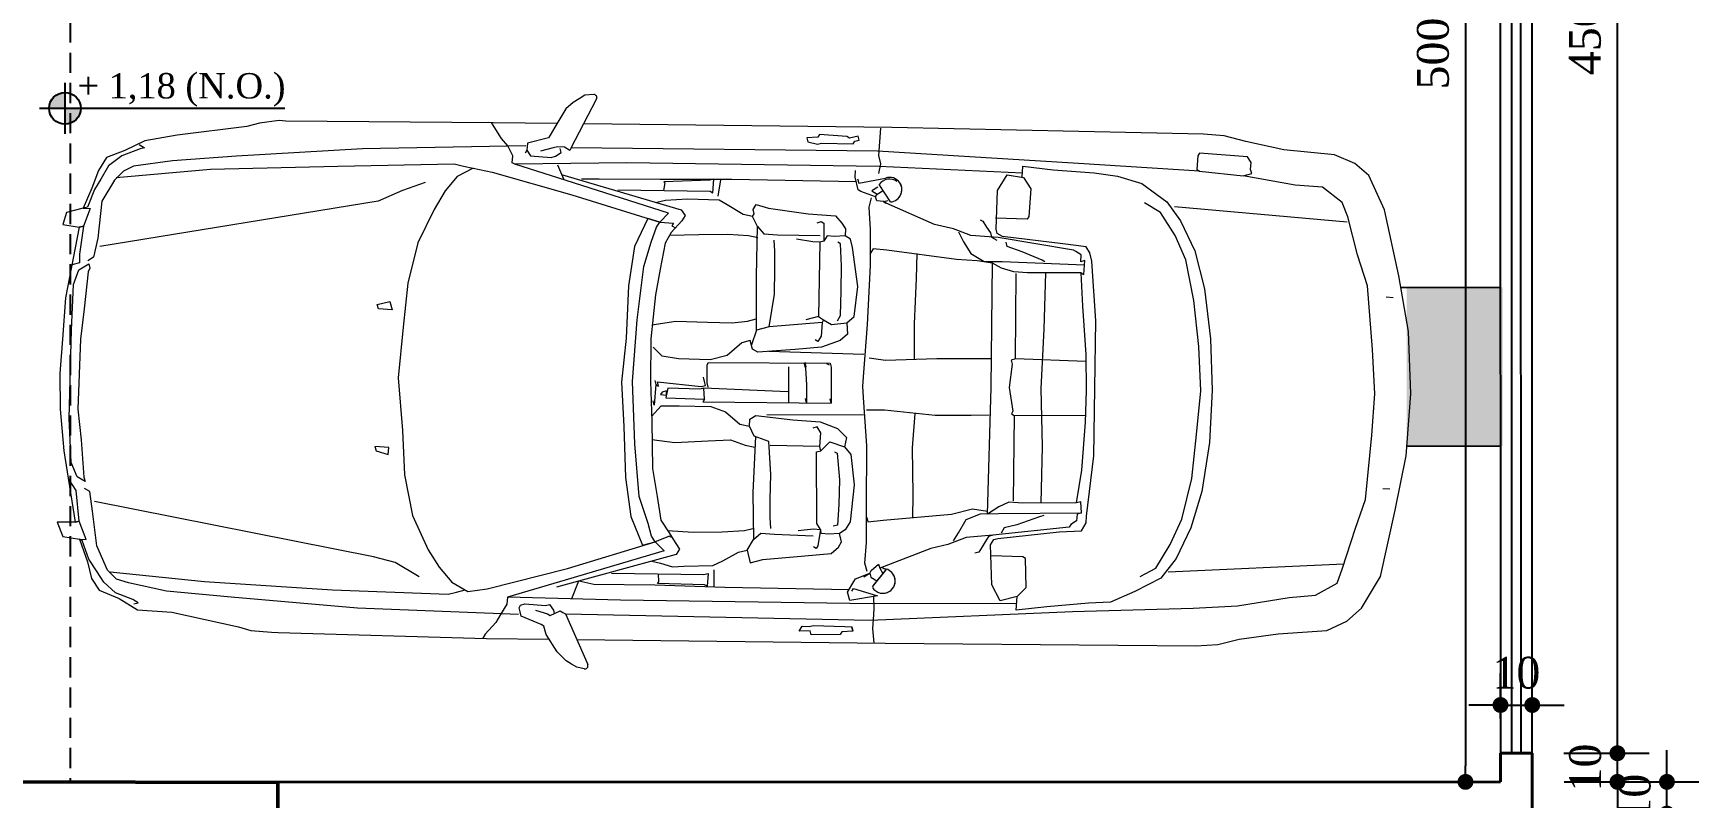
# Model space of a CAD drawing. Header units: millimetres. Extents: x 103208 to 171806, y -164 to 10038.
# Drawn here: x 109542 to 110066, y 6944 to 7185 of the extents above; entities that cross this region are included whole.
import ezdxf

# ---------------------------------------------------------------- set-up
doc = ezdxf.new("R2010")
doc.units = ezdxf.units.MM
doc.linetypes.add('HIDDEN', pattern=[9.525, 6.35, -3.175])
for name, color, linetype in [('ACESSORIOS', 2, 'Continuous'), ('Hachuria - Moveis', 1, 'Continuous'), ('PN010', 1, 'Continuous'), ('Projeção Janela - Viga', 1, 'HIDDEN'), ('Texto', 2, 'Continuous')]:
    doc.layers.add(name, color=color, linetype=linetype)
for name, color, linetype, lineweight in [('Parede Baixa', 5, 'Continuous', 50), ('Parede Corte', 4, 'Continuous', 40), ('Portas - Janelas', 2, 'Continuous', 20), ('Vaga', 184, 'Continuous', 13)]:
    doc.layers.add(name, color=color, linetype=linetype, lineweight=lineweight)
doc.styles.add('Valéria', font='romantic.ttf', dxfattribs={"height": 10})
doc.dimstyles.new('Cota - 50', dxfattribs={"dimtxt": 10, "dimasz": 5, "dimexe": 10, "dimexo": 20, "dimgap": 5, "dimtad": 1, "dimtxsty": 'Valéria', "dimblk": 'DOT', "dimcen": 0, "dimclrd": 12, "dimclre": 12, "dimclrt": 2, "dimazin": 2, "dimtfac": 1, "dimtix": 1, "dimtmove": 0, "dimatfit": 3, "dimldrblk": 'DOT', "dimfxl": 1, "dimarcsym": 0})

# ---------------------------------------------------------------- blocks, each defined once
blk = doc.blocks.new('_Dot')
at = {"color": 0, "linetype": 'ByBlock', "lineweight": -2}
blk.add_line((-0.5, 0), (-1, 0), dxfattribs=at)
at = {"color": 0, "linetype": 'ByBlock', "const_width": 0.5}
blk.add_lwpolyline([(-0.25, 0, 1), (0.25, 0, 1)], format="xyb", close=True, dxfattribs=at)
blk = doc.blocks.new('*D1140')
at = {"color": 12, "lineweight": -2, "transparency": 16777216}
for p, q in [((110056.35, 6954.45), (110056.35, 6959.45)), ((110023.94, 6949.45), (110066.35, 6949.45)), ((110056.35, 6939.45), (110056.35, 6949.45)), ((110023.98, 6939.45), (110066.35, 6939.45)), ((110056.35, 6934.45), (110056.35, 6929.45))]:
    blk.add_line(p, q, dxfattribs=at)
at = {"layer": 'Defpoints', "color": 0, "transparency": 16777216}
for p in [(110003.94, 6949.45), (110056.35, 6949.45), (110003.98, 6939.45, -1.04)]:
    blk.add_point(p, dxfattribs=at)
at = {"color": 12, "lineweight": -2, "transparency": 16777216, "xscale": 5, "yscale": 5, "zscale": 5}
for p, rotation in [((110056.35, 6949.45), 270), ((110056.35, 6939.45), 90)]:
    blk.add_blockref('_Dot', p, dxfattribs=dict(at, rotation=rotation))
at = {"color": 2, "transparency": 16777216, "insert": (110046.24, 6944.45), "char_height": 10, "attachment_point": 5, "rotation": 90, "style": 'Valéria'}
blk.add_mtext('10', dxfattribs=at)
blk = doc.blocks.new('*D1141')
at = {"color": 12, "lineweight": -2, "transparency": 16777216}
for p, q in [((110040.76, 6963.47), (110040.76, 6968.47)), ((110023.93, 6958.47), (110050.76, 6958.47)), ((110040.76, 6949.45), (110040.76, 6958.47)), ((110023.94, 6949.45), (110050.76, 6949.45)), ((110040.76, 6944.45), (110040.76, 6939.45))]:
    blk.add_line(p, q, dxfattribs=at)
at = {"layer": 'Defpoints', "color": 0, "transparency": 16777216}
for p in [(110003.93, 6958.47), (110040.76, 6958.47), (110003.94, 6949.45)]:
    blk.add_point(p, dxfattribs=at)
at = {"color": 12, "lineweight": -2, "transparency": 16777216, "xscale": 5, "yscale": 5, "zscale": 5}
for p, rotation in [((110040.76, 6958.47), 270), ((110040.76, 6949.45), 90)]:
    blk.add_blockref('_Dot', p, dxfattribs=dict(at, rotation=rotation))
at = {"color": 2, "transparency": 16777216, "insert": (110030.65, 6953.96), "char_height": 10, "attachment_point": 5, "rotation": 90, "style": 'Valéria'}
blk.add_mtext('10', dxfattribs=at)
blk = doc.blocks.new('*D1142')
at = {"color": 12, "lineweight": -2, "transparency": 16777216}
for p, q in [((110033.8, 7408.49), (110050.76, 7408.49)), ((110040.76, 6963.47), (110040.76, 7403.49)), ((110023.93, 6958.47), (110050.76, 6958.47))]:
    blk.add_line(p, q, dxfattribs=at)
at = {"layer": 'Defpoints', "color": 0, "transparency": 16777216}
for p in [(110013.8, 7408.49), (110040.76, 7408.49), (110003.93, 6958.47)]:
    blk.add_point(p, dxfattribs=at)
at = {"color": 12, "lineweight": -2, "transparency": 16777216, "xscale": 5, "yscale": 5, "zscale": 5}
for p, rotation in [((110040.76, 7408.49), 90), ((110040.76, 6958.47), 270)]:
    blk.add_blockref('_Dot', p, dxfattribs=dict(at, rotation=rotation))
at = {"color": 2, "transparency": 16777216, "insert": (110030.57, 7183.48), "char_height": 10, "attachment_point": 5, "rotation": 90, "style": 'Valéria'}
blk.add_mtext('450', dxfattribs=at)
blk = doc.blocks.new('*D1108')
at = {"color": 12, "lineweight": -2, "transparency": 16777216}
for p, q in [((110003.94, 6969.45), (110003.94, 6983.67)), ((110013.94, 6969.46), (110013.94, 6983.67)), ((109998.94, 6973.67), (109993.94, 6973.67)), ((110003.94, 6973.67), (110013.94, 6973.67)), ((110018.94, 6973.67), (110023.94, 6973.67))]:
    blk.add_line(p, q, dxfattribs=at)
at = {"layer": 'Defpoints', "color": 0, "transparency": 16777216}
for p in [(110013.94, 6973.67), (110003.94, 6949.45), (110013.94, 6949.46, -236.71)]:
    blk.add_point(p, dxfattribs=at)
at = {"color": 12, "lineweight": -2, "transparency": 16777216, "xscale": 5, "yscale": 5, "zscale": 5}
blk.add_blockref('_Dot', (110003.94, 6973.67), dxfattribs=at)
at = {"color": 12, "lineweight": -2, "transparency": 16777216, "xscale": 5, "yscale": 5, "zscale": 5, "rotation": 180}
blk.add_blockref('_Dot', (110013.94, 6973.67), dxfattribs=at)
at = {"color": 2, "transparency": 16777216, "insert": (110008.94, 6983.78), "char_height": 10, "attachment_point": 5, "style": 'Valéria'}
blk.add_mtext('10', dxfattribs=at)
blk = doc.blocks.new('Audi A4 Cab dessus')
at = {"color": 0, "linetype": 'Continuous', "flags": 128}
for points in [[(0.841, -0.23), (0.8417, 0.7715), (0.838, 1.7799), (0.8336, 1.8519), (0.8155, 1.9203), (0.7966, 2.0469), (0.7841, 2.2046), (0.7524, 2.2693), (0.7105, 2.3167), (0.6068, 2.377), (0.3901, 2.4221), (0.2129, 2.4556), (0.0121, 2.4683), (-0.1902, 2.4586), (-0.3715, 2.4252), (-0.5852, 2.3759), (-0.696, 2.3247), (-0.7348, 2.2778), (-0.7613, 2.2123), (-0.7762, 2.0474), (-0.8019, 1.9236), (-0.8198, 1.853), (-0.824, 1.7861), (-0.834, 0.774), (-0.8347, -0.2263)], [(-0.3024, 2.385), (-0.301, 2.4073)], [(0.3203, 2.3816), (0.3217, 2.404)], [(0.7584, -0.2673), (0.7669, 0.7224), (0.7321, 1.3788), (0.7164, 1.7697), (0.7075, 1.9136), (0.6778, 2.0813), (0.6697, 2.1669), (0.6293, 2.2367), (0.5811, 2.2532), (0.4536, 2.2926), (0.3571, 2.3256), (0.1476, 2.3432), (0.0137, 2.3517), (-0.1303, 2.3428), (-0.3375, 2.3245), (-0.4383, 2.2905), (-0.5613, 2.2579), (-0.6073, 2.2384), (-0.6562, 2.1743), (-0.6618, 2.085), (-0.6903, 1.9165)], [(-0.5878, 1.695), (-0.5448, 2.256)], [(0.5992, 1.6874), (0.5666, 2.2577)], [(-0.6777, 1.1988), (-0.713, 1.201), (-0.7024, 1.2989), (-0.6939, 1.4328), (-0.6847, 1.5084), (-0.6618, 1.5876), (-0.6029, 1.6691), (-0.5418, 1.7145), (-0.4447, 1.7622), (-0.3216, 1.7947), (-0.159, 1.8159), (0.0073, 1.8233), (0.1772, 1.8171), (0.337, 1.7936), (0.4558, 1.7592), (0.556, 1.7126), (0.6201, 1.6637), (0.6641, 1.5803), (0.6995, 1.5019), (0.704, 1.4299), (0.7178, 1.2946), (0.7295, 1.1953), (0.6849, 1.1981), (0.6994, 1.1434), (0.6483, 1.1153), (0.518, 1.11), (0.5007, 1.1201), (0.4971, 1.1337), (0.4738, 1.3324), (0.4693, 1.4044), (0.4434, 1.4194), (0.4211, 1.4208), (0.2253, 1.4421), (0.0057, 1.4425), (-0.2138, 1.4429), (-0.4074, 1.4282), (-0.4348, 1.421), (-0.4535, 1.4087), (-0.4627, 1.3331), (-0.484, 1.1373), (-0.4941, 1.12), (-0.5077, 1.1164), (-0.633, 1.1198), (-0.6849, 1.1499), (-0.677, 1.2032), (-0.6396, 1.2278), (-0.5504, 1.2221), (-0.5417, 1.2171), (-0.5437, 1.1142)], [(0.6159, 1.5968), (0.5877, 1.6478), (0.5099, 1.6931), (0.4271, 1.7297), (0.2946, 1.7604), (0.1521, 1.7739), (0.0095, 1.7873), (-0.1344, 1.7785), (-0.2834, 1.761), (-0.4151, 1.7334), (-0.4935, 1.698), (-0.5683, 1.649), (-0.5984, 1.5971)], [(-0.7038, 1.774), (-0.7241, 1.3809), (-0.7562, 0.7287), (-0.7561, -0.266), (-0.7475, -0.2711), (-0.7575, -0.2884), (-0.7589, -0.3107), (-0.7553, -0.3243), (-0.7445, -0.3654)], [(-0.3692, 1.3944), (-0.3642, 1.4031), (-0.4088, 1.4059), (-0.4052, 1.3922), (-0.4275, 1.3936), (-0.4376, 1.3763), (-0.4426, 1.3677), (-0.4804, 1.1236), (-0.486, 1.0344), (-0.5075, 0.9775), (-0.5204, 0.9155), (-0.5885, 0.7585)], [(0.3787, 1.3877), (0.2721, 1.4033), (0.1159, 1.4132), (0.013, 1.4152), (-0.1036, 1.4136), (-0.2613, 1.4011), (-0.3692, 1.3944), (-0.3668, 1.2195), (-0.3696, 1.1749), (-0.3811, 1.1353), (-0.3967, 1.1058), (-0.404, 1.0561), (-0.4082, 0.9891), (-0.4359, 0.7623), (-0.4387, 0.7177), (-0.4215, 0.7077)], [(-0.0813, 1.4122), (-0.0867, 1.184), (-0.0831, 1.1703), (-0.0695, 1.1739), (0.0061, 1.1647), (0.0831, 1.1777), (0.0918, 1.1727), (0.0968, 1.1814), (0.3747, 1.1818)], [(0.0968, 1.1814), (0.0936, 1.4146)], [(-0.4975, 0.9947), (-0.4651, 1.0106), (-0.4277, 1.0352), (-0.4026, 1.0784), (-0.4034, 1.1367), (-0.3953, 1.405)], [(0.411, 1.4035), (0.375, 1.4013), (0.3787, 1.3877), (0.3811, 1.2128), (0.3783, 1.1681), (0.3942, 1.1358), (0.4187, 1.0984), (0.007, 1.1064), (-0.3967, 1.1058)], [(0.506, 0.9898), (0.48, 1.0049), (0.4368, 1.03), (0.4173, 1.076), (0.4165, 1.1343), (0.411, 1.4035), (0.4147, 1.3899), (0.437, 1.3885), (0.4492, 1.3698), (0.4579, 1.3648), (0.4871, 1.1165), (0.4907, 1.1028), (0.508, 1.0927), (0.5253, 1.0827), (0.5425, 1.0726), (0.5462, 1.059)], [(-0.4036, 1.2756), (-0.4086, 1.267), (-0.4352, 1.2014), (-0.4516, 1.1532), (-0.4653, 1.1496)], [(-0.3676, 1.2778), (-0.1841, 1.2752), (0.0081, 1.2676), (0.1967, 1.2737), (0.3803, 1.2711)], [(0.4213, 1.2819), (0.4249, 1.2682), (0.4517, 1.1949), (0.4625, 1.1539), (0.4798, 1.1438)], [(-0.6907, 1.1996), (-0.7065, 0.7346), (-0.7089, -0.0853), (-0.7004, -0.4488)], [(0.6849, 1.1981), (0.6553, 1.2268), (0.561, 1.2238), (0.556, 1.2152), (0.554, 1.1122)], [(0.7072, 1.1967), (0.7137, 0.7303), (0.7113, -0.0896), (0.7061, -0.4567)], [(-0.0867, 1.184), (-0.3646, 1.1835)], [(-0.5379, 1.0645), (-0.5329, 1.0732), (-0.5142, 1.0854), (-0.4955, 1.0977), (-0.4818, 1.1013), (-0.4717, 1.1186)], [(-0.0853, 0.7089), (-0.0775, 0.7622), (-0.0849, 0.9284), (-0.0865, 1.045), (-0.0873, 1.1033)], [(0.0846, 0.7027), (0.0838, 0.761), (0.0986, 0.9258), (0.097, 1.0424), (0.0962, 1.1007)], [(0.4344, 0.7075), (0.4481, 0.7111), (0.4422, 0.7608), (0.4203, 0.9818), (0.4022, 1.0501), (0.4093, 1.0985)], [(0.4871, 1.1165), (0.4951, 1.0308), (0.5182, 0.9711), (0.5327, 0.9164), (0.5985, 0.751)], [(-0.0805, 0.8565), (-0.1971, 0.8548), (-0.3447, 0.8597), (-0.4253, 0.8603)], [(0.0944, 0.8589), (0.206, 0.8519), (0.3586, 0.8557), (0.4329, 0.8551)], [(-0.5921, 0.7722), (-0.6482, 0.7354)], [(-0.5936, 0.7499), (-0.5972, 0.7635)], [(0.6266, 0.6999), (0.6143, 0.7186), (0.6057, 0.7236), (0.5848, 0.7473), (0.5985, 0.751), (0.6147, 0.7616)], [(0.5947, 0.7575), (0.5997, 0.7661)], [(0.5999, 0.7733), (0.6554, 0.7295)], [(0.6033, 0.7706), (0.6588, 0.7268)], [(-0.6842, 0.7332), (-0.7152, 0.7396), (-0.7425, 0.7324), (-0.7872, 0.7352), (-0.8318, 0.738)], [(-0.5936, 0.7499), (-0.595, 0.7275), (-0.6086, 0.7239), (-0.6251, 0.6757), (-0.6301, 0.667), (-0.6711, 0.6562), (-0.6935, 0.6576)], [(-0.6661, 0.6648), (-0.6525, 0.6684), (-0.6697, 0.7553)], [(-0.6396, 0.7304), (-0.6273, 0.7117), (-0.6173, 0.729)], [(-0.6086, 0.7239), (-0.6173, 0.729), (-0.6295, 0.7477)], [(0.6093, 0.7099), (0.582, 0.7027), (0.515, 0.7069), (0.3984, 0.7053), (0.2012, 0.7043), (0.0436, 0.6918), (0.0076, 0.6896), (-0.037, 0.6924), (-0.1933, 0.7022), (-0.3855, 0.7099), (-0.5021, 0.7083), (-0.574, 0.7038), (-0.605, 0.7103)], [(0.6735, 0.6611), (0.6648, 0.6661), (0.6877, 0.7453), (0.7044, 0.6547), (0.6771, 0.6474), (0.6425, 0.6675), (0.6339, 0.6726), (0.6143, 0.7186), (0.628, 0.7222), (0.6395, 0.742)], [(0.6914, 0.7317), (0.7273, 0.7339), (0.7497, 0.7325), (0.7943, 0.7297), (0.8417, 0.7352)], [(-0.6554, -0.2321), (-0.6562, -0.1738), (-0.6572, 0.0235), (-0.6605, 0.2567), (-0.6575, 0.6598)], [(-0.1975, 0.6353), (-0.2184, 0.659), (-0.3163, 0.6697), (-0.443, 0.6508), (-0.4703, 0.6435), (-0.4804, 0.6262), (-0.4781, 0.5902), (-0.4795, 0.5679), (-0.4623, 0.5579)], [(-0.0953, 0.6916), (-0.1014, 0.3828)], [(0.1019, 0.6926), (0.1045, 0.3788)], [(0.4787, 0.4852), (0.4728, 0.5348), (0.4742, 0.5571), (0.4555, 0.5449), (0.2223, 0.5416), (0.2187, 0.5553), (0.1891, 0.5841), (0.2056, 0.6323), (0.2293, 0.6532), (0.3287, 0.6649), (0.4489, 0.6528), (0.4748, 0.6378), (0.4871, 0.6191)], [(0.6508, -0.2254), (0.6611, -0.1761), (0.66, 0.0212), (0.6655, 0.2493), (0.6684, 0.6525)], [(0.8037, 0.6663), (0.7901, 0.6627)], [(-0.1981, 0.5547), (-0.182, 0.3834), (-0.1711, 0.3424), (-0.346, 0.3399), (-0.5073, 0.3411), (-0.5396, 0.3253), (-0.5483, 0.3303), (-0.562, 0.3267), (-0.5792, 0.3367), (-0.5678, 0.3763), (-0.5507, 0.5052), (-0.5451, 0.5945), (-0.5214, 0.6154), (-0.5027, 0.6276), (-0.4804, 0.6262)], [(-0.2039, 0.6043), (-0.2212, 0.6144), (-0.3018, 0.615), (-0.3824, 0.6156), (-0.4544, 0.6112), (-0.4594, 0.6025)], [(-0.4586, 0.5442), (-0.2168, 0.5424), (-0.2067, 0.5597), (-0.1916, 0.5856), (-0.1975, 0.6353), (-0.1615, 0.6375), (-0.1406, 0.6138), (-0.1175, 0.5541), (-0.1094, 0.4684), (-0.0991, 0.3468), (-0.1092, 0.3295), (-0.1365, 0.3223), (-0.1293, 0.2949), (-0.0875, 0.2475), (-0.073, 0.1928), (-0.075, 0.0899), (-0.0828, 0.0366), (-0.1116, 0.007)], [(0.473, 0.3959), (0.437, 0.3937), (0.3787, 0.3929), (0.2981, 0.3935), (0.1902, 0.3868), (0.1737, 0.3386), (0.1413, 0.3227), (0.119, 0.3241), (0.1067, 0.3428), (0.1188, 0.463), (0.1244, 0.5523), (0.1459, 0.6092), (0.1747, 0.6387), (0.2056, 0.6323)], [(0.2215, 0.5999), (0.2265, 0.6086), (0.3122, 0.6166), (0.3928, 0.616), (0.4598, 0.6118), (0.4634, 0.5982)], [(0.5444, 0.3197), (0.5581, 0.3233), (0.5854, 0.3306), (0.5746, 0.3716), (0.5607, 0.5069), (0.5526, 0.5925), (0.5317, 0.6163), (0.5144, 0.6263), (0.4871, 0.6191), (0.4893, 0.5831), (0.4879, 0.5608), (0.4742, 0.5571), (0.5275, 0.5493), (0.5362, 0.5443), (0.5311, 0.5356)], [(-0.522, 0.5347), (-0.5256, 0.5484), (-0.5206, 0.5571), (-0.4623, 0.5579), (-0.4586, 0.5442), (-0.46, 0.5219), (-0.4679, 0.4686)], [(-0.5073, 0.3411), (-0.4835, 0.3621), (-0.4807, 0.4067), (-0.4809, 0.5456)], [(-0.2168, 0.5424), (-0.2059, 0.5014)], [(-0.2067, 0.5597), (-0.1981, 0.5547), (-0.1534, 0.5519), (-0.1361, 0.5418)], [(-0.1359, 0.542), (-0.1409, 0.5334)], [(0.0163, 0.1872), (0.0026, 0.1836), (-0.0557, 0.1827), (-0.0643, 0.1878), (-0.0664, 0.5822), (-0.0527, 0.5859), (0.0056, 0.5867), (0.0639, 0.5875), (0.0502, 0.5838)], [(-0.0593, 0.5807), (-0.0643, 0.5721)], [(0.0559, 0.1757), (0.0645, 0.1707), (0.0639, 0.5875)], [(0.205, 0.5517), (0.1604, 0.5545), (0.1417, 0.5422), (0.1453, 0.5286)], [(0.2187, 0.5553), (0.205, 0.5517), (0.2038, 0.3905)], [(-0.0533, 0.5052), (-0.067, 0.5016), (0.005, 0.506), (0.0633, 0.5068)], [(-0.0637, 0.4982), (-0.05, 0.5018)], [(0.5837, 0.0112), (0.5895, 0.039), (0.6009, 0.0787), (0.5987, 0.1146), (0.5957, 0.2089), (0.5798, 0.2413), (0.5517, 0.2924), (0.5444, 0.3197), (0.5098, 0.3398), (0.4889, 0.3635), (0.4917, 0.4082), (0.4951, 0.5334)], [(-0.0525, 0.4469), (0.0641, 0.4485)], [(0.0281, 0.4463), (0.0199, 0.1735)], [(-0.182, 0.3834), (-0.2885, 0.3991), (-0.3692, 0.3997), (-0.4275, 0.3988), (-0.4634, 0.3966)], [(-0.5396, 0.3253), (-0.5461, 0.2943), (-0.5762, 0.2424), (-0.5913, 0.2165), (-0.5933, 0.1135), (-0.5911, 0.0776), (-0.5889, 0.0416), (-0.5816, 0.0142)], [(-0.4759, 0.0569), (-0.4789, 0.1512), (-0.4819, 0.2454), (-0.4777, 0.3124), (-0.4713, 0.3434)], [(-0.1836, 0.0026), (-0.1966, 0.0796), (-0.1946, 0.1825), (-0.194, 0.2632), (-0.1999, 0.3128), (-0.2071, 0.3402)], [(-0.1711, 0.3424), (-0.1229, 0.3259)], [(0.1753, 0.3432), (0.3572, 0.336), (0.5098, 0.3398)], [(0.1886, 0.006), (0.1978, 0.0816), (0.1912, 0.1896), (0.1868, 0.2616), (0.2032, 0.3098), (0.2097, 0.3408)], [(0.4833, 0.0603), (0.4885, 0.144), (0.4855, 0.2383), (0.4811, 0.3103), (0.4738, 0.3376)], [(0.1133, 0.0046), (0.0784, 0.0354), (0.0776, 0.0937), (0.0796, 0.1966), (0.0961, 0.2449), (0.1349, 0.2917), (0.1413, 0.3227)], [(-0.605, 0.2129), (-0.6582, 0.2207)], [(-0.621, -0.1132), (-0.62, 0.1869), (-0.615, 0.1956), (-0.6597, 0.1984), (-0.656, 0.1847), (-0.6488, 0.0354), (-0.6454, 0.0386), (-0.6205, 0.035)], [(0.0101, 0.0173), (0.0151, 0.0259), (0.0014, 0.0223), (0.0149, 0.1649), (0.0112, 0.1785), (-0.0024, 0.1749), (-0.0161, 0.1713)], [(0.6094, 0.2126), (0.6646, 0.2133)], [(0.6243, -0.12), (0.6252, 0.1802), (0.6216, 0.1939), (0.6632, 0.191), (0.6582, 0.1824), (0.6559, 0.0297), (0.6503, 0.0347), (0.6248, 0.0329)], [(-0.6683, -0.294), (-0.5587, 0.0934), (-0.54, 0.1057), (-0.5227, 0.0957), (-0.4845, 0.0619), (-0.4499, 0.0418), (-0.3657, 0.0275), (-0.2815, 0.0132), (-0.1389, -0.0002), (0, 0), (0.1303, 0.0052), (0.2829, 0.0091), (0.3735, 0.0258), (0.4505, 0.0388), (0.4879, 0.0634), (0.5253, 0.0879), (0.544, 0.1002), (0.5613, 0.0901), (0.6713, -0.2977)], [(0.5066, 0.0756), (0.5039, 0.07), (0.5016, 0.067), (0.5211, 0.0209), (0.5024, 0.0087), (0.4614, -0.0022), (0.3744, -0.0325), (0.2031, -0.0486), (0.0008, -0.0583), (-0.2, -0.0457), (-0.3735, -0.0258), (-0.4528, -0.0028), (-0.501, 0.0136), (-0.5183, 0.0237), (-0.5155, 0.0683), (-0.5068, 0.0633), (-0.4998, 0.0754)], [(-0.5183, 0.0237), (-0.5479, 0.0524), (-0.6496, -0.2817), (-0.7004, -0.4488), (-0.7054, -0.4574), (-0.7278, -0.456), (-0.7601, -0.4719), (-0.7838, -0.4928), (-0.8212, -0.5174), (-0.8349, -0.5263)], [(-0.643, -1.7429), (-0.673, -1.4363), (-0.6873, -1.0232), (-0.6994, -0.646), (-0.693, -0.6151), (-0.6865, -0.5841), (-0.6737, -0.5222), (-0.6035, -0.2622), (-0.5183, 0.0237), (-0.5298, -0.0149), (-0.4383, -0.0575), (-0.3094, -0.0746), (-0.1395, -0.0808), (0.003, -0.0943), (0.147, -0.0854), (0.3132, -0.078), (0.4399, -0.0591), (0.532, -0.0201), (0.5211, 0.0209)], [(-0.6865, -0.5841), (-0.6584, -0.6352), (-0.6115, -0.674), (-0.551, -0.7091), (-0.4422, -0.7608), (-0.3098, -0.7916), (-0.1672, -0.805), (-0.0024, -0.8199), (0.1689, -0.8038), (0.3129, -0.7949), (0.4446, -0.7674), (0.5554, -0.7161), (0.6114, -0.6793), (0.6589, -0.6375), (0.689, -0.5856), (0.6796, -0.5223), (0.6108, -0.2625), (0.5211, 0.0209), (0.5499, 0.0505), (0.654, -0.2876), (0.7061, -0.4567), (0.7284, -0.4581), (0.763, -0.4782), (0.789, -0.4933), (0.8272, -0.5271), (0.8406, -0.5349)], [(-0.0036, 0.0137), (0.0101, 0.0173), (0.077, 0.0131), (0.0633, 0.0095)], [(-0.93, -0.1951), (-0.9282, -0.2238), (-0.916, -0.2425), (-0.9037, -0.2612), (-0.8828, -0.285), (-0.8223, -0.3201), (-0.7963, -0.3352), (-0.7877, -0.3402), (-0.7696, -0.4086), (-0.7473, -0.41), (-0.7286, -0.3977), (-0.7243, -0.3308), (-0.728, -0.3171), (-0.7402, -0.2984), (-0.7539, -0.302)], [(-0.7561, -0.266), (-0.9155, -0.1855)], [(0.9361, -0.2045), (0.9311, -0.2289), (0.921, -0.2462), (0.911, -0.2635), (0.8822, -0.2931), (0.8261, -0.3299), (0.7988, -0.3371), (0.7938, -0.3457), (0.7672, -0.4113), (0.7536, -0.4149), (0.7399, -0.4185), (0.7312, -0.4135), (0.7276, -0.3998), (0.7318, -0.3329), (0.7282, -0.3192), (0.7469, -0.3069), (0.7579, -0.304)], [(0.7477, -0.3652), (0.7592, -0.3256), (0.7642, -0.317), (0.7483, -0.2846), (0.7533, -0.276), (0.7584, -0.2673), (0.9222, -0.1934)], [(0.7077, -0.2469), (0.6508, -0.2254)], [(-0.8348, -0.3129), (-0.8349, -0.521), (-0.8324, -1.1933), (-0.8339, -1.2156), (-0.8244, -1.2789), (-0.8135, -1.3199), (-0.783, -1.5459), (-0.7626, -1.6503), (-0.7309, -1.715), (-0.7078, -1.7747), (-0.6645, -1.7998), (-0.6076, -1.8213), (-0.5421, -1.8479), (-0.5276, -1.9026), (-0.488, -1.914), (-0.4802, -1.8607), (-0.4838, -1.8471), (-0.4802, -1.8607), (-0.2498, -1.9021), (-0.1159, -1.9106), (-0.0043, -1.9176), (0.1123, -1.916), (0.2476, -1.9021), (0.4786, -1.8629), (0.4794, -1.9212), (0.5255, -1.9017), (0.5333, -1.8484), (0.6067, -1.8217), (0.6614, -1.8072), (0.6988, -1.7826), (0.7253, -1.7171), (0.7605, -1.6566), (0.7675, -1.545), (0.8125, -1.3283), (0.824, -1.2887), (0.8282, -1.2217), (0.8296, -1.1994), (0.8408, -0.5235), (0.841, -0.3201)], [(-0.7006, -0.3099), (-0.6546, -0.2904)], [(-0.7609, -0.4136), (-0.745, -0.9434), (-0.717, -1.3529), (-0.6987, -1.5602), (-0.6798, -1.6868), (-0.6639, -1.7192), (-0.6344, -1.748), (-0.5652, -1.7882), (-0.445, -1.8002), (-0.3831, -1.8131), (-0.3708, -1.8318)], [(0.7622, -0.4199), (0.7472, -0.9433), (0.7168, -1.3536), (0.6992, -1.5631), (0.6734, -1.6869), (0.662, -1.7266), (0.6332, -1.7561), (0.5548, -1.7915), (0.4418, -1.8068), (0.3785, -1.8162), (0.3685, -1.8335)], [(0.6383, -1.7475), (0.6666, -1.4401), (0.6883, -1.0247), (0.6985, -0.6489), (0.6913, -0.6216), (0.684, -0.5942)], [(-0.6381, -0.7395), (-0.6113, -0.8129), (-0.5759, -0.8913), (-0.4176, -1.793)], [(0.6432, -0.744), (0.598, -0.8218), (0.5801, -0.8924), (0.4109, -1.8004)], [(-0.7504, -1.669), (-0.7403, -1.6517), (-0.7367, -1.6653), (-0.7136, -1.725), (-0.6804, -1.7675), (-0.6372, -1.7926), (-0.6026, -1.8127), (-0.5457, -1.8342), (-0.5421, -1.8479), (-0.5407, -1.8256), (-0.4838, -1.8471), (-0.3928, -1.8591), (-0.3638, -1.8582), (-0.3573, -1.8828)], [(0.7418, -1.6688), (0.7382, -1.6552), (0.7281, -1.6725), (0.7066, -1.7294), (0.6728, -1.7676), (0.6354, -1.7921), (0.5981, -1.8166), (0.5383, -1.8397), (0.5333, -1.8484), (0.5347, -1.8261), (0.475, -1.8492)], [(-0.1454, -1.8818), (-0.293, -1.877), (-0.3412, -1.8605), (-0.3609, -1.8284), (-0.3472, -1.8248), (-0.3348, -1.8296), (-0.2146, -1.8416), (-0.1167, -1.8523), (0.1115, -1.8577), (0.2108, -1.846), (0.3325, -1.8357), (0.3461, -1.8321), (0.3311, -1.8581), (0.285, -1.8776), (0.1411, -1.8864), (-0.1454, -1.8818)], [(0.475, -1.8492), (0.3757, -1.8609), (0.357, -1.8731), (0.3383, -1.8854)]]:
    blk.add_lwpolyline(points, dxfattribs=at)
for points in [[(-0.6976, 1.9439), (-0.7113, 1.9403), (-0.7336, 1.9417), (-0.7523, 1.9294), (-0.7621, 1.7732), (-0.7535, 1.7682), (-0.7088, 1.7654), (-0.7038, 1.774), (-0.6903, 1.9165)], [(-0.5936, 0.7499), (-0.5885, 0.7585)], [(-0.7791, 0.6495), (-0.7878, 0.6546), (-0.7914, 0.6682), (-0.805, 0.6646), (-0.7978, 0.6373), (-0.8028, 0.6286), (-0.8085, 0.5394), (-0.7998, 0.5343), (-0.7976, 0.4983), (-0.7839, 0.502), (-0.7775, 0.5329), (-0.7811, 0.5466)], [(0.7901, 0.6627), (0.8037, 0.6663), (0.806, 0.6303), (0.8146, 0.6253), (0.8176, 0.531), (0.804, 0.5274), (0.8062, 0.4914), (0.7889, 0.5015), (0.7903, 0.5238), (0.7867, 0.5375), (0.7887, 0.6404)], [(0.0496, 0.5032), (0.0633, 0.5068)], [(0.0559, 0.1757), (0.0199, 0.1735), (0.0235, 0.1598), (0.0215, 0.0569), (0.0525, 0.0505)], [(0.0338, 0.0382), (0.0424, 0.0332), (0.0436, 0.0523), (0.0302, 0.0519)], [(-0.7386, -0.415), (-0.7473, -0.41)], [(-0.2398, -0.8901), (-0.2506, -0.849), (-0.2233, -0.8418), (-0.2261, -0.8864)], [(0.2353, -0.8886), (0.2468, -0.849), (0.2244, -0.8476), (0.2216, -0.8922)], [(0.4786, -1.8629), (0.475, -1.8492)]]:
    blk.add_lwpolyline(points, close=True, dxfattribs=at)
for points in [[(-0.6074, 0.8003, 0.753554), (-0.6697, 0.7553)], [(-0.6586, 0.7925, 0.429634), (-0.6482, 0.7354)], [(-0.5921, 0.7722, 0.624869), (-0.6592, 0.7981)], [(0.6673, 0.7905, 0.624869), (0.5997, 0.7661)], [(0.6768, 0.7474, 0.753554), (0.6155, 0.7938)], [(0.6606, 0.7278, 0.429634), (0.6723, 0.7847)], [(-0.9155, -0.1855, 0.579223), (-0.93, -0.1951)], [(0.9361, -0.2045, 0.612971), (0.9222, -0.1934)]]:
    blk.add_lwpolyline(points, format="xyb", dxfattribs=at)
blk = doc.blocks.new('*D1230')
at = {"color": 12, "lineweight": -2, "transparency": 16777216}
for p, q in [((109983.8, 7408.48), (109982.91, 7408.48)), ((109992.91, 7403.48), (109992.91, 6954.45)), ((109983.94, 6949.45), (109982.91, 6949.45))]:
    blk.add_line(p, q, dxfattribs=at)
at = {"layer": 'Defpoints', "color": 0, "transparency": 16777216}
for p in [(110003.8, 7408.48), (109992.91, 6949.45), (110003.94, 6949.45)]:
    blk.add_point(p, dxfattribs=at)
at = {"color": 12, "lineweight": -2, "transparency": 16777216, "xscale": 5, "yscale": 5, "zscale": 5}
for p, rotation in [((109992.91, 7408.48), 90), ((109992.91, 6949.45), 270)]:
    blk.add_blockref('_Dot', p, dxfattribs=dict(at, rotation=rotation))
at = {"color": 2, "transparency": 16777216, "insert": (109982.72, 7178.97), "char_height": 10, "attachment_point": 5, "rotation": 90, "style": 'Valéria'}
blk.add_mtext('500', dxfattribs=at)

msp = doc.modelspace()

# ---------------------------------------------------------------- hatches: boundary and pattern name
h = msp.add_hatch()
h.set_pattern_fill('GRASS2', color=74, scale=15, pattern_type=2)
h.set_pattern_definition([(360, (-5579.811, 0.3), (15, 15), [2.25, -0.45, 0.6, -0.45, 2.25, -9]), (360, (-5580.561, 0.75), (15, 15), [1.5, -1.125, 2.25, -1.125, 1.5, -7.5]), (360, (-5575.311, 6.75), (15, 15), [1.875, -0.75, 1.875, -10.5]), (360, (-5582.811, 9.75), (15, 15), [0.75, -1.5, 0.75, -12]), (90, (-5581.311, 9.75), (-15, 15), [1.35, -13.65]), (90, (-5576.811, 0.75), (-15, 15), [1.5, -13.5]), (90, (-5573.061, 6.75), (-15, 15), [1.5, -13.5]), (45, (-5574.861, 0.6), (1e-14, 15), [1.5, -19.7132034]), (135, (-5578.761, 0.6), (-15, 1e-14), [1.5, -19.7132034]), (63.434949, (-5575.311, 0.675), (8e-10, 15), [1.5, -32.0410197]), (75.9637565, (-5576.061, 0.75), (5e-10, 15), [1.5, -60.3465844]), (75.9637565, (-5572.311, 6.75), (5e-10, 15), [1.2, -60.6465844]), (75.9637565, (-5581.011, 9.75), (5e-10, 15), [1.05, -60.7965844]), (104.0362435, (-5577.561, 0.75), (-5e-10, 15), [1.5, -60.3465844]), (104.0362435, (-5573.811, 6.75), (-5e-10, 15), [1.2, -60.6465844]), (104.0362435, (-5581.611, 9.75), (-5e-10, 15), [1.05, -60.7965844]), (116.565051, (-5578.311, 0.675), (-6e-09, 15), [1.5, -32.041002])])
h.paths.add_polyline_path([(109974.43176, 7055.28943), (110004.58104, 7055.28943), (110004.58104, 7105.34423), (109974.43176, 7105.34423)])
h.paths.add_polyline_path([(110004.30957, 7255.34398), (109977.3724, 7255.39765), (109977.3724, 7305.34616), (110004.30957, 7305.29249)])
h.paths.add_polyline_path([(109563.39074, 7465.01001), (110004.0425, 7465.01001), (110004.03732, 7405.34374), (109563.38556, 7405.34374)])
h.paths.add_polyline_path([(109563.2591, 7579.80891), (108534.687, 7582.27768), (108534.75308, 7712.59049), (109563.32503, 7710.11433)])
h.paths.add_polyline_path([(109700.86806, 7653.68543), (109700.86806, 7622.27658), (109591.34754, 7622.27658), (109591.34754, 7653.68543)], flags=16)
h.paths.add_polyline_path([(109563.32503, 7710.11433), (109563.34147, 7564.61019), (110003.72877, 7565.4095), (110003.74723, 7589.5626), (109964.74351, 7618.68891), (109935.36092, 7637.22823), (109900.03843, 7656.17906), (109860.45506, 7673.57072), (109819.24036, 7687.79001), (109780.43712, 7697.83994), (109741.34611, 7704.88435), (109705.64837, 7708.722)])
at = {"layer": 'Portas - Janelas'}
h = msp.add_hatch(color=256, dxfattribs=at)
edge = h.paths.add_edge_path()
edge.add_arc((109551.84223, 7161.71569), 5, 90, 180)
edge.add_line((109546.84223, 7161.71569), (109551.84223, 7161.71569))
edge.add_line((109551.84223, 7161.71569), (109551.84223, 7166.71569))
edge = h.paths.add_edge_path()
edge.add_arc((109551.84223, 7161.71569), 5, 270, 360)
edge.add_line((109556.84223, 7161.71569), (109551.84223, 7161.71569))
edge.add_line((109551.84223, 7161.71569), (109551.84223, 7156.71569))

# ---------------------------------------------------------------- linework, layer by layer
for p, q in [((109972.54052, 7105.28608, -6284.08283), (110003.88956, 7105.34298, -135.76961)), ((109974.43176, 7055.28943, -5930.96313), (110003.90426, 7055.34292, -150.68549))]:
    msp.add_line(p, q)
at = {"layer": 'ACESSORIOS'}
for p, q in [((110007.30046, 7408.48398), (110007.43273, 6958.47252)), ((110010.43273, 6958.46021), (110010.30046, 7408.46143, 9825))]:
    msp.add_line(p, q, dxfattribs=at)
at = {"layer": 'Hachuria - Moveis'}
msp.add_circle((109551.84223, 7161.71569), 5, dxfattribs=at)
at = {"layer": 'Parede Baixa'}
for p, q in [((109503.52519, 6949.50747, 9825), (109618.93525, 6949.2709, 9825)), ((109618.86349, 6914.26116), (109618.9354, 6949.34137))]:
    msp.add_line(p, q, dxfattribs=at)
at = {"layer": 'Parede Corte'}
for p, q in [((110003.93273, 6958.48174, 9825), (110013.93273, 6958.46124, 9825)), ((110003.93273, 6958.48174), (110003.93538, 6949.45454)), ((110013.93273, 6958.46124), (110013.94888, 6903.52382)), ((109618.9354, 6949.34137, 9113.23013), (110003.93538, 6949.45454))]:
    msp.add_line(p, q, dxfattribs=at)
at = {"layer": 'PN010'}
for p, q in [((110003.80046, 7408.48295), (110003.93273, 6958.47149)), ((110013.93273, 6958.46124), (110013.80046, 7408.46246, 9825)), ((109551.84223, 7169.71569), (109551.84223, 7153.71569)), ((109543.84223, 7161.71569), (109621.07199, 7161.71569))]:
    msp.add_line(p, q, dxfattribs=at)
at = {"layer": 'Projeção Janela - Viga'}
msp.add_line((109553.34567, 7560.23055, -488710.04118), (109553.52522, 6949.40498, -488710.04118), dxfattribs=at)

# ---------------------------------------------------------------- block references
at = {"layer": 'Vaga', "xscale": 96.996, "yscale": 96.996, "zscale": 96.996, "rotation": 269.3422651819478}
msp.add_blockref('Audi A4 Cab dessus', (109736.27243, 7075.63073), dxfattribs=at)

# ---------------------------------------------------------------- texts
at = {"layer": 'Texto', "insert": (109555.78478, 7172.8222), "char_height": 8, "attachment_point": 1, "style": 'Valéria'}
msp.add_mtext('+ 1,18 (N.O.)', dxfattribs=at)

# ---------------------------------------------------------------- dimensions: what is measured, and where the dimension line sits
dim = msp.add_linear_dim(base=(109992.91314, 6949.45454), p1=(110003.80046, 7408.48295), p2=(110003.93538, 6949.45454), angle=90, text='500', dimstyle='Cota - 50')
dim.commit()
dim.dimension.update_dxf_attribs({"geometry": '*D1230', "text_midpoint": (109982.72084, 7178.96875)})
for base, p1, p2, text, picture, middle in [((110040.76433, 7408.48589), (110003.93273, 6958.47149), (110013.80046, 7408.48589), '450', '*D1142', (110030.57202, 7183.47869)), ((110040.76433, 6958.47149), (110003.93538, 6949.45454), (110003.93273, 6958.47149), '10', '*D1141', (110030.65338, 6953.96301))]:
    dim = msp.add_linear_dim(base=base, p1=p1, p2=p2, angle=90, text=text, dimstyle='Cota - 50', override={"dimtmove": 1})
    dim.commit()
    dim.dimension.update_dxf_attribs({"geometry": picture, "text_midpoint": middle})
dim = msp.add_linear_dim(base=(110013.93538, 6973.66926), p1=(110003.93538, 6949.45454), p2=(110013.93538, 6949.45748, -236.70728), dimstyle='Cota - 50', override={"dimtmove": 1})
dim.commit()
dim.dimension.update_dxf_attribs({"geometry": '*D1108', "text_midpoint": (110008.93538, 6983.7802)})
dim = msp.add_linear_dim(base=(110056.35151, 6949.45454), p1=(110003.98242, 6939.45455, -1.04395), p2=(110003.93538, 6949.45454), angle=90, dimstyle='Cota - 50', override={"dimtmove": 1})
dim.commit()
dim.dimension.update_dxf_attribs({"geometry": '*D1140', "text_midpoint": (110046.24056, 6944.45454)})

doc.saveas('drawing.dxf')
